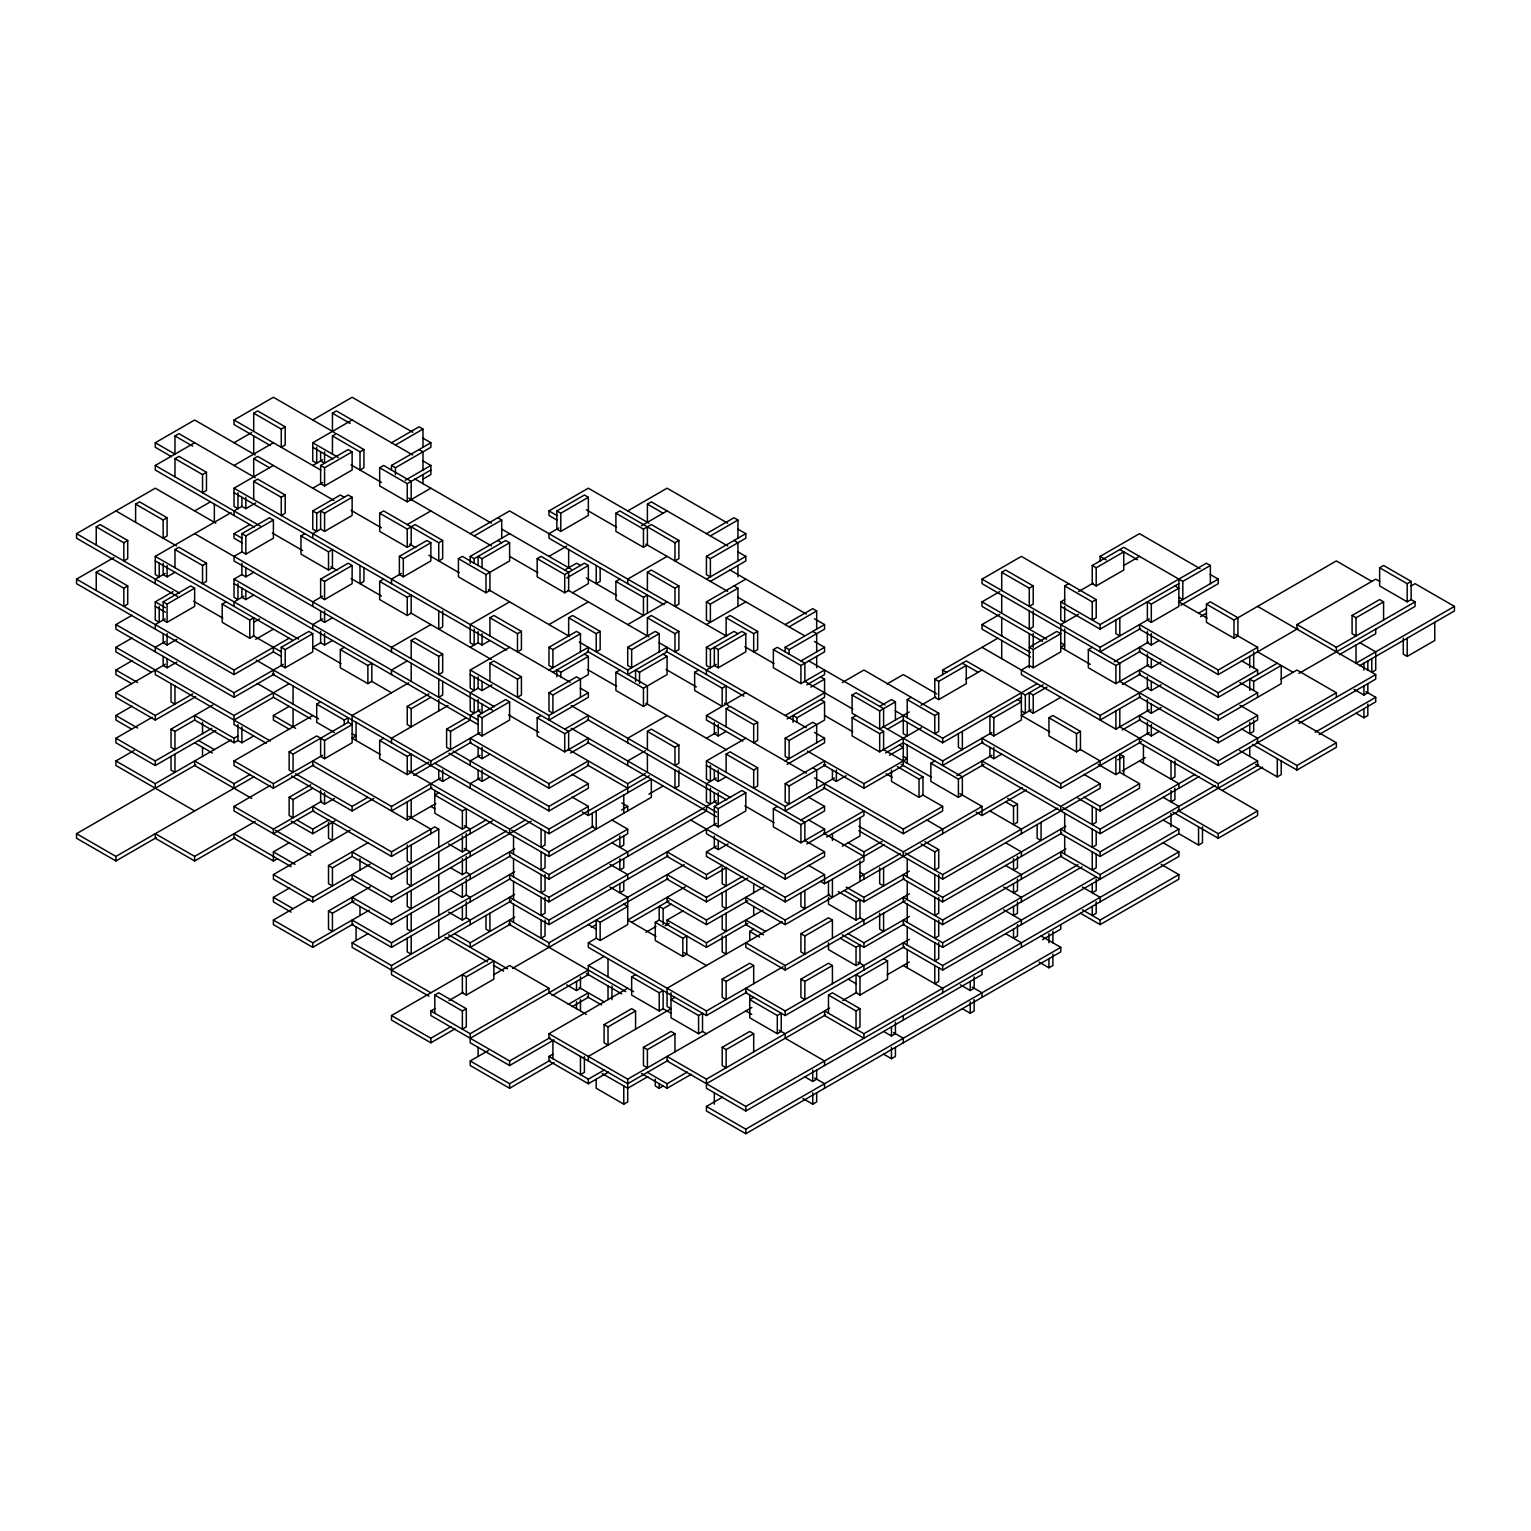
<?xml version="1.0" encoding="UTF-8"?>
<svg xmlns="http://www.w3.org/2000/svg" width="1531" height="1531" viewBox="0 0 1531 1531"><rect width="100%" height="100%" fill="white"/><g stroke="black" fill="none" stroke-linecap="round" stroke-linejoin="round"><path stroke-width="1.5" d="M171.434 456.621L155.282 447.282L155.282 442.746L194.648 420.011L255.218 454.975M174.974 454.114L174.974 435.933L178.916 433.656L255.218 477.71M254.223 527.123L155.282 470.017L155.282 465.481L194.648 442.746M270.355 445.54L234.032 424.565L234.032 420.011L273.398 397.275L334.964 432.833M174.974 458.649L178.916 456.372L206.474 472.294L206.474 490.475L202.532 492.752L202.532 474.572L174.974 458.649L174.974 476.83M253.706 413.198L257.648 410.92L285.206 426.824L285.206 445.023L281.264 447.282L281.264 429.101L253.706 413.198L253.706 431.378M177.5 596.478L76.55 538.204L76.55 533.668L155.282 488.198L215.852 523.162M234.032 442.746L251.735 432.507M96.242 526.836L100.166 524.578L127.724 540.481L127.724 558.662L123.8 560.939L123.8 542.759L96.242 526.836L96.242 545.017M135.608 504.12L139.532 501.843L167.09 517.746L167.09 535.927L163.166 538.204L163.166 520.023L135.608 504.12L135.608 522.301M202.532 474.572L206.474 472.294M281.264 429.101L285.206 426.824M234.032 465.481L273.398 442.746M312.764 420.011L352.13 397.275L412.7 432.259M253.706 476.83L253.706 458.649L257.648 456.372L333.969 500.446M332.438 431.378L332.438 413.198L336.38 410.92L412.7 454.975M123.8 542.759L127.724 540.481M163.166 520.023L167.09 517.746M281.474 656.512L273.398 651.862L234.032 674.578L76.55 583.675L76.55 579.12L113.945 557.533M194.648 510.933L210.398 501.843M237.956 492.752L237.956 508.656L234.032 506.378L234.032 488.198L273.398 465.462M316.706 447.282L316.706 463.204L312.764 460.927L312.764 442.746L352.13 420.011M96.242 572.307L100.166 570.03L127.724 585.933L127.724 604.113L123.8 606.391L123.8 588.21L96.242 572.307L96.242 590.488M253.706 481.385L257.648 479.107L285.206 495.011L285.206 513.21L281.264 515.469L281.264 497.288L253.706 481.385L253.706 499.565M332.438 435.914L336.38 433.656L363.938 449.559L363.938 467.74L359.996 470.017L359.996 451.836L332.438 435.914L332.438 454.114M159.224 563.217L159.224 576.843L155.282 574.565L155.282 556.385L230.99 512.674M255.677 502.972L245.84 508.656L241.898 506.378L234.032 510.933L234.032 515.469M312.764 465.481L322.601 459.798M174.974 549.572L178.916 547.294L206.474 563.217L206.474 581.397L202.532 583.655L202.532 565.475L174.974 549.572L174.974 567.752M320.63 465.462L348.188 449.559L352.13 451.836L352.13 470.017L324.572 485.92L320.63 483.662L320.63 465.462L324.572 467.74L352.13 451.836M123.8 588.21L127.724 585.933M281.264 497.288L285.206 495.011M359.996 451.836L363.938 449.559M165.137 573.436L155.282 579.12L155.282 583.675M242.109 542.873L234.032 538.204L234.032 533.668L249.764 524.559M312.764 488.198L322.601 482.514M391.496 442.746L419.054 426.824L422.996 429.101L422.996 447.282M163.166 563.217L163.166 574.565L167.09 576.843L174.974 572.307M241.898 533.668L269.456 517.746L273.398 520.023L273.398 538.204L245.84 554.107L241.898 551.849L241.898 533.668L245.84 535.927L273.398 520.023M395.438 445.023L422.996 429.101M202.532 565.475L206.474 563.217M430.862 488.198L407.246 501.843L379.688 485.92L379.688 467.74L383.63 465.462L411.188 481.385L411.188 499.565M274.393 674.004L234.032 697.313L115.916 629.126L115.916 624.571L132.068 615.251M159.224 606.391L159.224 622.313L155.282 620.036L155.282 601.855L173.003 591.617M242.109 551.734L234.032 556.385L234.032 560.939L492.446 710.135M312.764 538.204L312.764 533.668L320.63 529.114L324.572 531.391L352.13 515.469L352.13 497.288L348.188 495.011L316.706 513.21L316.706 531.391L312.764 529.114L312.764 510.933L340.322 495.011L344.264 497.288M391.496 465.462L430.862 442.746L430.862 447.282L395.438 467.74L391.496 465.462L391.496 470.017M163.166 601.855L190.724 585.933L194.648 588.21L194.648 606.391L167.09 622.313L163.166 620.036L163.166 601.855L167.09 604.113L194.648 588.21M320.63 529.114L320.63 510.933L324.572 513.21L352.13 497.288M300.956 535.927L328.514 551.849L332.438 549.572L332.438 567.752L328.514 570.03L300.956 554.107L300.956 535.927L304.88 533.668M151.358 672.32L115.916 651.862L115.916 647.307L132.068 637.987M165.137 618.888L155.282 624.571L155.282 629.126M237.956 583.655L237.956 599.578L234.032 597.301L234.032 579.12L241.898 574.565L241.898 563.217M405.275 480.236L430.862 465.462L430.862 474.572L422.786 479.222M241.898 574.565L245.84 576.843L253.706 572.307M379.688 467.74L407.246 483.662L430.862 470.017M222.206 604.113L249.764 620.036L253.706 617.759L253.706 635.939L249.764 638.216L222.206 622.313L222.206 604.113L226.148 601.855M411.188 526.836L411.188 545.017L407.246 547.294L379.688 531.391L379.688 513.21L383.63 510.933L438.746 542.759L442.67 540.481L442.67 558.662L438.746 560.939L438.746 542.759M131.666 683.668L115.916 674.578L115.916 670.042L132.068 660.722M165.386 641.489L155.282 647.307L155.282 651.862M243.869 596.171L234.032 601.855L234.032 606.391M163.166 633.662L163.166 642.752L167.09 645.029L176.945 639.346M241.898 588.21L241.898 597.301L245.84 599.578L253.706 595.023M195.662 696.739L155.282 720.048L115.916 697.313L115.916 692.758L165.386 664.205M407.246 524.559L430.862 510.933M163.166 656.397L163.166 665.487L167.09 667.765L176.945 662.081M320.63 579.12L348.188 563.217L352.13 565.475L352.13 583.655L324.572 599.578L320.63 597.301L320.63 579.12L324.572 581.397L352.13 565.475M379.688 513.21L407.246 529.114L415.112 524.559L442.67 540.481M253.706 622.313L259.619 618.888M131.666 729.139L115.916 720.048L115.916 715.494L132.068 706.174M322.601 596.171L312.764 601.855L312.764 606.391M255.677 639.346L273.398 629.126M399.38 556.385L426.938 540.481L430.862 542.759L430.862 560.939L403.304 576.843L399.38 574.565L399.38 556.385L403.304 558.662L430.862 542.759M379.688 581.397L407.246 597.301L411.188 595.023L411.188 613.204L407.246 615.481L379.688 599.578L379.688 581.397L383.63 579.12M215.852 730.536L155.282 765.5L115.916 742.765L115.916 738.229L152.258 717.254M115.916 692.758L155.282 715.494L192.695 693.907M76.55 579.12L234.032 670.042L289.148 638.216M322.601 618.888L312.764 624.571L312.764 629.126M401.333 573.436L391.496 579.12L391.496 583.655M470.228 533.668L509.612 510.933L726.632 636.226M281.264 647.307L308.822 631.404L312.764 633.662L312.764 651.862L285.206 667.765L281.264 665.487L281.264 647.307L285.206 649.584L312.764 633.662M320.63 610.946L320.63 620.036L324.572 622.313L332.438 617.759M474.17 535.927L501.728 520.023L501.728 538.204M458.42 558.662L462.362 556.385L489.92 572.307L489.92 590.488L485.978 592.765L458.42 576.843L458.42 558.662L485.978 574.565L509.612 560.939L509.612 542.759L505.67 540.481L474.17 558.662L470.228 556.385L470.228 563.217M194.648 810.952L115.916 765.5L115.916 760.964L134.096 750.458M237.956 724.584L237.956 740.506L234.032 742.765L194.648 720.048L174.974 731.416L174.974 749.597L171.032 747.319L171.032 729.139L212.828 705.006M234.032 697.313L234.032 692.758L283.235 664.358M332.438 640.494L324.572 645.029L320.63 642.752L312.764 647.307L341.03 663.631M470.228 556.385L509.612 533.668M557.054 520.138L548.978 515.469L548.978 510.933L588.344 488.198L648.914 523.162M556.844 510.933L584.402 495.011L588.344 497.288L588.344 515.469L560.786 531.391L556.844 529.114L556.844 510.933L560.786 513.21L588.344 497.288M478.112 565.475L478.112 556.385L482.054 558.662L509.612 542.759M340.322 649.584L367.88 665.487L371.822 663.21L371.822 681.41L367.88 683.668L340.322 667.765L340.322 649.584L344.264 647.307M115.916 738.229L155.282 760.964L211.814 728.316M266.317 743.243L234.032 724.584L234.032 715.494L289.148 683.668M558.815 527.984L548.978 533.668L548.978 538.204L664.052 604.649M234.032 720.048L273.398 697.313L310.793 718.9M537.17 558.662L541.094 556.385L568.652 572.307L568.652 590.488L564.728 592.765L537.17 576.843L537.17 558.662L564.728 574.565L584.402 563.217L588.344 565.475L588.344 583.655L572.594 592.765M647.402 526.836L647.402 545.017L643.46 547.294L615.902 531.391L615.902 513.21L619.844 510.933L674.96 542.759L678.884 540.481L678.884 558.662L674.96 560.939L674.96 542.759M155.282 788.235L155.282 783.681L230.99 739.971M194.648 720.048L194.648 715.494L234.032 738.229L238.071 735.894M289.55 729.368L273.398 720.048L273.398 715.494L289.148 706.403M430.862 624.571L391.496 647.307L391.496 651.842M548.978 556.385L566.681 546.165M627.71 510.933L667.076 488.198L727.646 523.162M156.296 837.648L115.916 860.958L76.55 838.242L76.55 833.687L195.662 764.926M411.188 640.494L415.112 638.216L442.67 654.12L442.67 672.3L438.746 674.578L438.746 656.397L411.188 640.494L411.188 658.674M647.402 522.301L647.402 504.12L651.326 501.843L727.646 545.897M237.956 740.506L241.898 742.765L253.706 735.952M334.409 732.545L316.706 722.307L316.706 704.126L320.63 701.849M313.778 764.907L273.398 788.235L234.032 765.5L234.032 760.945L312.764 715.494M407.246 660.952L391.496 670.042L391.496 674.578M509.612 601.855L470.228 624.571L470.228 642.752L474.17 645.029L474.17 629.126M564.728 570.03L576.536 563.217L580.46 565.475M641.489 525.707L667.076 510.933M489.92 617.759L493.862 615.481L521.42 631.404L521.42 649.584L517.478 651.842L517.478 633.662L489.92 617.759L489.92 635.939M615.902 513.21L643.46 529.114L651.326 524.559L678.884 540.481M566.681 577.991L588.344 565.475M438.746 656.397L442.67 654.12M251.735 798.455L194.648 765.5L194.648 760.964L234.032 783.681L250.185 774.361M289.148 751.855L316.706 735.952L324.572 740.487L352.13 724.584L348.188 722.307L293.072 754.132L289.148 751.855L289.148 770.036L293.072 772.313L293.072 754.132M316.706 704.126L344.264 720.048L348.188 717.771L348.188 722.307M408.662 682.864L352.13 715.494L352.13 742.765L324.572 758.687L320.63 756.41L320.63 738.229M470.228 647.307L478.112 642.752L482.054 645.029L489.92 640.494M76.55 833.687L115.916 856.422L254.223 776.581M517.478 633.662L521.42 631.404M615.902 581.397L643.46 597.301L643.46 615.481L615.902 599.578L615.902 581.397L619.844 579.12M310.793 855.274L234.032 810.952L234.032 806.416L270.355 785.422M234.032 760.945L273.398 783.681L322.601 755.261M356.168 735.894L352.13 738.229L380.396 754.534M430.862 697.313L411.188 708.681L411.188 726.861L407.246 724.584L407.246 706.403L428.891 693.907M474.17 676.855L474.17 690.5L470.228 688.223L470.228 670.042L509.612 647.307M548.978 624.571L588.344 601.855M667.076 556.385L627.71 579.12L627.71 583.655M706.442 533.668L734 517.746L737.942 520.023L737.942 538.204M489.92 663.21L493.862 660.952L521.42 676.855L521.42 695.036L517.478 697.313L517.478 679.132L489.92 663.21L489.92 681.391M568.652 617.759L572.594 615.481L600.152 631.404L600.152 649.584L596.21 651.842L596.21 633.662L568.652 617.759L568.652 635.939M647.402 572.307L651.326 570.03L678.884 585.933L678.884 604.113L674.96 606.391L674.96 588.21L647.402 572.307L647.402 590.488M710.384 535.927L737.942 520.023M428.891 762.094L407.246 774.59L379.688 758.687L379.688 740.487L383.63 738.229M312.764 788.235L293.072 799.584L293.072 817.784L289.148 815.506L289.148 797.326L310.793 784.81M448.028 705.58L391.496 738.229L391.496 742.765M491.891 684.816L482.054 690.5L478.112 688.223L470.228 692.758L470.228 710.939L474.17 713.216L474.17 699.59M580.46 633.662L552.902 649.584L552.902 667.765L548.978 665.487L548.978 647.307L576.536 631.404L580.46 633.662L580.46 651.842M706.442 556.385L745.808 533.668L745.808 538.204L710.384 558.662L706.442 556.385L706.442 574.565L710.384 576.843L710.384 558.662M235.028 837.648L194.648 860.958L155.282 838.242L155.282 833.687L194.648 856.422L255.218 821.458M643.46 597.301L647.402 595.023L647.402 613.204M517.478 679.132L521.42 676.855M596.21 633.662L600.152 631.404M674.96 588.21L678.884 585.933M234.032 806.416L273.398 829.132L321.854 801.172M480.083 709.81L470.228 715.494L470.228 720.048L450.554 731.397L450.554 749.597L446.612 747.319L446.612 729.139L466.304 717.771M548.978 670.042L588.344 647.307L588.344 651.842L552.902 672.3M627.71 624.571L667.076 601.855M706.442 579.12L745.808 556.385L745.808 560.939L710.384 581.397M313.778 810.377L273.398 833.687L273.398 829.132M320.63 790.494L320.63 801.861L324.572 804.139L334.409 798.455M379.688 740.487L407.246 756.41L411.188 754.132L411.188 772.313M478.112 715.494L505.67 699.59L509.612 701.849L509.612 720.048L482.054 735.952L478.112 733.674L478.112 715.494L482.054 717.771L509.612 701.849M647.402 617.759L651.326 615.481L678.884 631.404L678.884 649.584L674.96 651.842L674.96 633.662L647.402 617.759L647.402 635.939M556.844 676.855L556.844 670.042L560.786 672.3L588.344 656.397L588.344 674.578L552.902 695.036L548.978 692.758L548.978 710.939L552.902 713.216L552.902 695.036M277.436 858.642L273.398 860.958L273.398 851.868L289.55 842.548M297.014 820.042L312.764 829.151L328.916 819.812M295.598 773.767L352.13 806.416L367.88 797.326M430.862 765.5L430.862 760.945L480.083 732.545M548.978 692.758L576.536 676.855L580.46 679.132L580.46 697.313M659.21 633.662L631.652 649.584L631.652 667.765L627.71 665.487L627.71 647.307L655.268 631.404L659.21 633.662L659.21 651.842M737.942 606.391L737.942 588.21L710.384 604.113L710.384 622.294L706.442 620.036L706.442 601.855L745.808 579.12M291.101 821.19L312.764 833.687L334.964 820.865M291.56 775.987L352.13 810.952L373.775 798.455M413.714 775.413L471.242 742.191M674.96 633.662L678.884 631.404M570.623 753.003L588.344 742.765L588.344 738.229L564.728 751.855L537.17 735.952L537.17 717.771L541.094 715.494M587.33 651.268L647.402 685.945L647.402 704.126L643.46 706.403L615.902 690.5L615.902 672.3L619.844 670.042M353.144 878.564L312.764 901.874L273.398 879.138L273.398 874.603L350.159 830.28M435.914 803.507L407.246 820.042L312.764 765.5L312.764 760.945L391.496 806.416L440.717 777.997M480.083 755.261L470.228 760.945L470.228 765.5M548.978 715.494L588.344 692.758L588.344 697.313L548.978 720.048L548.978 715.494L470.228 670.042M627.71 670.042L667.076 647.307L667.076 651.842L627.71 674.578L627.71 670.042L579.254 642.063M706.442 624.571L745.808 601.855M431.876 787.642L391.496 810.952L391.496 806.416M438.746 770.055L438.746 779.145L442.67 781.403L450.554 776.868M478.112 747.319L478.112 756.41L482.054 758.687L489.92 754.132M726.134 617.759L730.076 615.481L757.634 631.404L757.634 649.584L753.692 651.842L753.692 633.662L726.134 617.759L726.134 635.939M635.576 681.391L635.576 670.042L639.518 672.3L667.076 656.397L667.076 674.578L643.46 688.223L615.902 672.3M438.746 792.771L434.804 795.048L462.362 810.952L466.304 808.693L466.304 826.874L462.362 829.151L434.804 813.229L434.804 790.494M291.101 912.112L273.398 901.874L273.398 897.338L289.55 887.999M492.446 820.865L391.496 879.138L352.13 856.422L332.438 867.79L332.438 885.971L328.514 883.693L328.514 865.513L368.282 842.548M480.083 777.997L470.228 783.681L470.228 788.235M564.728 729.139L588.344 715.494L588.344 720.048L564.728 733.674L537.17 717.771M745.808 633.662L718.25 649.584L714.326 647.307L714.326 665.487L718.25 667.765L745.808 651.842L745.808 633.662L741.884 631.404L710.384 649.584L710.384 667.765L706.442 665.487L706.442 647.307L734 631.404L737.942 633.662M478.112 770.036L478.112 779.145L482.054 781.403L489.92 776.868M753.692 633.662L757.634 631.404M694.634 672.3L722.192 688.223L722.192 706.403L694.634 690.5L694.634 672.3L698.576 670.042M353.144 924.016L312.764 947.325L273.398 924.609L273.398 920.054L309.74 899.08M273.398 874.603L312.764 897.338L370.291 864.116M438.746 829.132L391.496 856.422L312.764 810.952L312.764 806.416L391.496 851.868L434.804 826.874L438.746 829.132L438.746 847.332M716.297 664.358L706.442 670.042L706.442 674.578M785.192 624.571L812.75 608.668L816.674 610.946L816.674 629.126M789.116 626.849L816.674 610.946M806.837 684.816L824.558 674.578L824.558 670.042L800.924 683.668L773.366 667.765L773.366 649.584L777.308 647.307L804.866 663.21L804.866 681.391M354.101 900.745L332.438 913.241L332.438 931.422L328.514 929.145L328.514 910.964L370.291 886.832M352.13 856.422L352.13 851.868L391.496 874.603L486.38 819.812M548.978 783.681L588.344 760.945L588.344 765.5L548.978 788.235L470.228 742.765L470.228 738.229L548.978 783.681L548.978 788.235M667.076 715.494L627.71 738.229L627.71 742.765M785.192 647.307L824.558 624.571L824.558 629.126L789.116 649.584L785.192 647.307L785.192 651.842M647.402 731.397L651.326 729.139L678.884 745.042L678.884 763.223L674.96 765.5L674.96 747.319L647.402 731.397L647.402 749.597M722.192 688.223L726.134 685.945L726.134 704.126M448.583 843.925L462.362 851.868L466.304 849.59L466.304 833.687M273.398 920.054L312.764 942.79L369.296 910.16M531.257 821.19L391.496 901.874L352.13 879.138L352.13 874.603L391.496 897.338L506.57 830.893M408.662 770.859L509.612 829.132L525.344 820.042M453.08 751.051L548.978 806.416L588.344 783.681L588.344 788.235L548.978 810.952L449.042 753.252M645.431 750.726L627.71 760.945L627.71 765.5M742.784 741.023L706.442 720.048L706.442 715.494L745.808 692.758M800.924 660.952L824.558 647.307L824.558 651.862L800.924 665.487L773.366 649.584M726.134 708.681L730.076 706.403L757.634 722.307L757.634 740.487L753.692 742.765L753.692 724.584L726.134 708.681L726.134 726.861M674.96 747.319L678.884 745.042M450.554 867.79L462.362 874.603L466.304 872.326L470.228 874.603L470.228 879.138M430.862 992.796L352.13 947.345L352.13 942.79L368.282 933.47M510.608 855.829L391.496 924.609L352.13 901.874L352.13 897.338L391.496 920.054L514.646 848.959M434.9 763.28L548.978 829.132L588.344 806.416L588.344 815.506L651.326 779.145L651.326 797.326L548.978 856.422L430.862 788.235L430.862 783.681M568.154 749.291L627.71 783.681L645.431 773.461M706.442 738.229L716.297 732.545M1119.812 681.41L1119.812 663.21L982.022 583.655L982.022 579.12L1021.388 556.385L1096.196 599.578L1096.196 617.759L1092.254 620.036L1092.254 601.855L1064.696 585.933L1064.696 604.113M272.384 674.004L548.978 833.687L649.355 775.719M714.326 722.307L714.326 733.674L718.25 735.952L726.134 731.397M1001.714 572.307L1005.656 570.03L1033.214 585.933L1033.214 604.113L1029.272 606.391L1029.272 588.21L1001.714 572.307L1001.714 590.488M810.779 687.075L824.558 679.132L824.558 697.313L787.145 718.9M753.692 724.584L757.634 722.307M450.554 890.506L462.362 897.338L466.304 895.061L470.228 897.338L470.228 901.874M510.608 878.564L391.496 947.325L352.13 924.609L352.13 920.054L391.496 942.79L514.646 871.694M511.565 830.28L548.978 851.868L593.396 826.223M621.663 809.918L627.71 806.416L627.71 810.952M648.914 794.168L663.038 786.015M710.384 765.5L710.384 781.403L706.442 779.145L706.442 760.945L745.808 738.229M785.192 715.494L824.558 692.758M842.261 682.539L863.924 670.042L938.714 713.216L938.714 731.397L934.79 733.674L934.79 715.494L907.232 699.59L907.232 717.771M1042.592 641.355L982.022 606.391L982.022 601.855L999.743 591.617M726.134 754.132L730.076 751.855L757.634 767.777L757.634 785.958L753.692 788.235L753.692 770.036L726.134 754.132L726.134 772.313M793.058 722.307L793.058 715.494L797 717.771L824.558 701.849L824.558 720.048L789.116 740.487L785.192 738.229L785.192 756.41L789.116 758.687L789.116 740.487M1029.272 588.21L1033.214 585.933M448.583 912.112L462.362 920.054L466.304 917.796L470.228 920.054L470.228 924.609M883.598 749.597L883.598 731.397L852.116 713.216L852.116 695.036L856.04 692.758L883.598 708.681L883.598 726.861M352.13 942.79L391.496 965.525L514.646 894.41M548.978 874.603L627.71 829.151L627.71 833.687L548.978 879.138L509.612 856.422L509.612 851.868L548.978 874.603L548.978 879.138M716.297 777.997L706.442 783.681L706.442 801.861L710.384 804.139L710.384 788.235M785.192 738.229L812.75 722.307L816.674 724.584L816.674 742.765M1030.478 657.105L982.022 629.126L982.022 624.571L999.743 614.352M1100.138 560.939L1100.138 556.385L1139.504 533.668L1200.074 568.633M391.496 970.061L511.565 900.745M714.326 770.036L714.326 779.145L718.25 781.403L726.134 776.868M887.138 683.898L903.29 674.578L936.761 693.907M1092.254 565.475L1096.196 567.752L1123.754 551.849L1123.754 570.03L1096.196 585.933L1092.254 583.655L1092.254 565.475L1123.754 547.294L1182.812 581.397L1210.37 565.475L1210.37 583.655M1064.696 585.933L1068.638 583.655M753.692 770.036L757.634 767.777M921.451 727.742L879.674 751.855L852.116 735.952L852.116 717.771L856.04 715.494M454.496 933.699L470.228 942.79L514.646 917.146M716.297 800.732L706.442 806.416L706.442 810.952L548.978 901.874L509.612 879.138L509.612 874.603L548.978 897.338L704.432 807.583M785.192 760.945L824.558 738.229L824.558 742.765L787.145 764.352M879.674 706.403L891.482 699.59L895.424 701.849L895.424 720.048M942.656 674.578L942.656 670.042L997.772 638.216M1064.696 606.391L1064.696 622.313L1060.772 620.036L1060.772 601.855L1064.811 599.52M1078.475 591.617L1093.057 583.196M1123.352 565.705L1139.504 556.385M510.608 924.016L470.228 947.345L470.228 942.79M714.326 806.416L741.884 790.494L745.808 792.771L745.808 810.952L718.25 826.874L714.326 824.597L714.326 806.416L718.25 808.674L745.808 792.771M852.116 695.036L879.674 710.939L895.424 701.849M934.79 679.132L938.714 681.391L966.272 665.487L966.272 683.668L938.714 699.59L934.79 697.313L934.79 679.132L966.272 660.952L1025.33 695.036L1043.051 684.816M907.232 699.59L911.156 697.313M1092.254 601.855L1096.196 599.578M548.978 920.054L509.612 897.338L509.612 901.874L548.978 924.609L548.978 920.054L716.297 823.448M785.192 783.681L789.116 785.958L789.116 804.139L785.192 801.861L785.192 783.681L824.558 760.945L824.558 765.5M909.337 711.992L879.674 729.139L879.674 710.939M921.011 705.274L935.594 696.854M965.87 679.362L982.022 670.042M1078.475 614.352L1060.772 624.571L1060.772 651.862L1033.214 667.765L1029.272 665.487L1021.388 670.042L1021.388 674.578L1115.888 729.139L1149.341 709.81M455.09 1028.813L430.862 1042.802L391.496 1020.067L391.496 1015.531L489.92 958.693M548.978 924.609L668.09 855.829M789.116 785.958L825.553 764.907M852.116 717.771L879.674 733.674L883.598 731.397M887.54 729.139L903.29 720.048L942.656 742.765L1021.388 697.313M434.804 995.073L438.746 992.796L466.304 1008.699L466.304 1026.88L462.362 1029.157L462.362 1010.977L434.804 995.073L434.804 1013.254M466.304 976.874L493.862 960.97L493.862 979.151L466.304 995.073L462.362 992.796L462.362 974.615L466.304 976.874L466.304 995.073M1033.214 649.584L1060.772 633.662L1056.83 631.404L1029.272 647.307L1033.214 649.584L1033.214 667.765M824.558 833.687L824.558 829.132L800.924 842.777L773.366 826.874L773.366 808.674L777.308 806.416M934.79 715.494L938.714 713.216M549.973 1037.674L509.612 1060.983L430.862 1015.531L430.862 1010.977L434.9 1008.642M449.042 1000.489L463.166 992.337M493.46 974.845L509.612 965.525L548.978 988.241L548.978 992.796L586.373 1014.383M509.612 924.609L509.612 920.054L548.978 942.79L684.242 864.69M884.114 844.768L785.192 901.874L706.442 856.422L706.442 851.868L716.297 846.184M706.442 760.945L785.192 806.416L834.395 777.997M1060.772 601.855L1100.138 624.571L1206.428 563.217L1210.37 565.475M512.636 968.319L668.09 878.564M714.326 835.964L714.326 847.332L718.25 849.59L728.105 843.906M832.424 770.036L832.424 779.145L836.366 781.403L846.203 775.719M885.569 753.003L903.29 742.765L962.348 776.868L962.348 795.048L958.406 797.326L930.848 781.403L930.848 763.223L934.79 760.945M1060.772 606.391L1100.138 629.126L1178.87 583.655M591.368 927.403L596.21 924.609M746.822 992.203L706.442 1015.531L588.344 947.345L588.344 942.79L596.21 938.235L596.21 920.054L600.152 922.332L627.71 906.429L623.768 904.151M889.511 755.261L903.29 747.319L899.348 745.042M1178.87 579.12L1178.87 606.391L1151.312 622.313L1147.37 620.036L1147.37 601.855L1151.312 604.113L1178.87 588.21L1174.928 585.933M462.362 1010.977L466.304 1008.699M1148.594 664.798L1115.888 683.668L1088.33 667.765L1088.33 649.584L1092.254 647.307M685.256 886.832L627.71 920.054L655.976 936.379M726.632 867.484L706.442 879.138L667.076 856.422L667.076 851.868L706.442 874.603L722.594 865.283M800.924 820.042L824.558 806.416L824.558 810.952L800.924 824.597L773.366 808.674M807.392 751.051L863.924 783.681L907.328 758.63M895.214 710.824L942.656 738.229L1037.138 683.668M982.022 579.12L1100.138 647.307L1149.341 618.888M1180.841 605.262L1218.236 583.655L1218.236 579.12L1178.87 601.855L1207.136 618.16M391.496 1015.531L430.862 1038.248L451.052 1026.593M596.21 938.235L600.152 940.512L627.71 924.609L627.71 897.338L609.989 887.1M631.748 922.274L669.047 900.745M823.544 764.907L863.924 788.235L903.29 765.5L903.29 738.229M1140.518 628.533L1100.138 651.842L1100.138 647.307M747.779 923.461L706.442 947.325L659.21 920.054L659.21 906.429L663.134 908.687L671.018 904.151M1021.388 692.758L1021.388 720.048L993.83 735.952L989.906 733.674L989.906 715.494L993.83 717.771L1021.388 701.849L1017.464 699.59M1060.772 697.313L1033.214 713.216L1029.272 710.958L1029.272 692.758L1033.214 695.036L1046.993 687.075M655.268 922.332L682.826 938.235L686.768 935.977L686.768 954.157L682.826 956.435L655.268 940.512L655.268 922.332L659.21 920.054M1206.428 604.113L1210.37 601.855L1237.928 617.759L1237.928 635.939L1233.986 638.216L1206.428 622.313L1206.428 604.113L1233.986 620.036L1336.352 560.939L1371.776 581.397M430.862 1010.977L470.228 1033.712L548.978 988.241M552.002 995.59L588.344 974.615L588.344 965.525L604.094 956.435M645.871 932.302L655.976 926.466M667.076 924.609L667.076 920.054L683.228 910.734M747.779 878.009L706.442 901.874L667.076 879.138L667.076 874.603L706.442 897.338L742.784 876.344M883.1 726.574L942.656 760.945L991.877 732.545M1031.243 709.81L1021.388 715.494L1049.654 731.818M1114.262 661.87L1148.594 642.063M1198.562 613.204L1206.428 608.668M470.228 1038.248L588.344 970.061M665.105 925.738L669.047 923.461M806.837 843.906L863.924 810.952L863.924 815.506L826.529 837.093M897.377 766.629L919.04 779.145L922.982 776.868L922.982 795.048L919.04 797.326L891.482 781.403L891.482 770.036M983.036 742.191L942.656 765.5L942.656 760.945M1088.33 649.584L1115.888 665.487L1140.518 651.268M1147.37 631.404L1147.37 642.752L1151.312 645.029L1159.178 640.494M1200.515 616.629L1206.428 613.204M566.681 984.835L576.536 990.519L580.46 988.241L580.46 976.893M1048.946 717.771L1052.888 715.494L1080.446 731.397L1080.446 749.597L1076.504 751.855L1048.946 735.952L1048.946 717.771L1076.504 733.674L1080.446 731.397M706.442 920.054L667.076 897.338L667.076 901.874L706.442 924.609L706.442 920.054L763.988 886.832M690.692 820.042L785.192 874.603L824.558 851.868L824.558 856.422L785.192 879.138L706.442 833.687L706.442 829.132M956.798 775.528L991.877 755.281M554.011 1062.61L509.612 1088.254L470.228 1065.519L470.228 1060.983L488.408 1050.496M568.154 1004.451L588.344 992.796L588.344 997.332L572.192 1006.671M706.442 924.609L747.779 900.745M842.261 846.184L859.982 835.964L859.982 817.784M930.848 763.223L958.406 779.145L983.993 764.371M989.906 747.319L989.906 756.41L993.83 758.687L1001.714 754.132M1122.338 684.491L1140.518 674.004M1147.37 654.12L1147.37 665.487L1151.312 667.765L1161.149 662.081M631.652 976.874L659.21 992.796L663.134 990.519L663.134 1008.699L659.21 1010.977L631.652 995.073L631.652 976.874L635.576 974.615M668.09 1060.39L627.71 1083.718L548.978 1038.248L548.978 1033.712L627.71 988.241M667.076 920.054L706.442 942.79L762.974 910.16M706.442 851.868L785.192 897.319L824.558 874.603L824.558 883.693L820.52 881.358M848.174 842.777L863.924 851.868L882.086 841.38M814.454 777.844L903.29 829.132L942.656 806.416L942.656 810.952L903.29 833.687L823.544 787.642M982.022 647.307L1100.138 715.494L1148.594 687.515M1140.518 696.72L1100.138 720.048L1100.138 715.494M1147.37 676.855L1147.37 688.223L1151.312 690.5L1161.149 684.816M470.228 1033.712L470.228 1042.802L509.612 1065.519L554.011 1039.893M824.558 883.693L863.924 860.958L863.924 851.868M749.75 940.512L749.75 931.422L753.692 929.145M1379.642 567.752L1383.584 565.475L1411.142 581.397L1411.142 599.578L1407.2 601.855L1379.642 585.933L1379.642 567.752L1407.2 583.675L1411.142 581.397M608.534 1072.064L588.344 1083.718L548.978 1060.983L548.978 1056.428L553.016 1054.113M635.576 1010.977L608.018 1026.88L608.018 1045.08L604.094 1042.802L604.094 1024.622L631.652 1008.699L635.576 1010.977L635.576 1029.157M782.15 921.815L667.076 988.241L667.076 1006.422L671.018 1008.699M1022.402 787.642L785.192 924.609L745.808 901.874L745.808 897.338L785.192 920.054L829.591 894.41M859.886 876.938L900.266 853.628M858.872 826.223L903.29 851.868L982.022 806.416L982.022 815.506L976.127 812.1M1297.982 628.533L1218.236 674.578L1139.504 629.126L1139.504 624.571L1218.236 670.042L1257.602 647.307L1257.602 651.842L1293.044 672.32M1296.968 629.126L1296.968 624.571L1375.718 579.12L1379.642 581.397M470.228 1060.983L509.612 1083.718L549.973 1060.39M1122.338 729.943L1140.518 719.455M1147.37 699.59L1147.37 710.958L1151.312 713.216L1161.149 707.533M982.022 815.506L1026.44 789.862M674.96 997.332L671.018 999.609L698.576 1015.531L702.518 1013.254L702.518 1031.435L706.442 1033.712M934.79 851.868L938.714 849.59L938.714 867.79L934.79 870.048L934.79 851.868L921.011 843.906M1013.522 806.416L1017.464 804.139L1017.464 822.319L1013.522 824.597L1013.522 806.416L1005.656 801.861M671.114 1008.642L588.344 1056.428L588.344 1060.983M753.692 965.525L726.134 981.428L726.134 999.609L722.192 997.332L722.192 979.151L749.75 963.248L753.692 965.525L753.692 983.706M832.424 920.054L804.866 935.977L804.866 954.157L800.924 951.88L800.924 933.699L828.482 917.777L832.424 920.054L832.424 938.235M838.337 891.654L856.04 901.874L859.982 899.596L859.982 917.777L863.924 920.054L863.924 924.609M846.203 887.1L863.924 897.338L909.337 871.101M1141.475 741.636L1060.772 788.235L982.022 742.765L982.022 738.229L1060.772 783.681L1149.341 732.545M1277.294 663.21L1218.236 697.313L1139.504 651.862L1139.504 647.307L1218.236 692.758L1257.602 670.042L1257.602 674.578M1383.584 601.855L1356.026 617.759L1356.026 635.939L1352.084 633.662L1352.084 615.481L1379.642 599.578L1383.584 601.855L1383.584 620.036M844.232 890.506L863.924 901.874L904.304 878.564M1147.37 722.307L1147.37 733.674L1151.312 735.952L1159.178 731.397M1411.046 585.99L1415.084 583.675L1454.45 606.391L1454.45 610.946L1359.566 665.717M1117.841 759.816L1123.754 756.41L1123.754 774.59M1249.736 690.5L1249.736 679.132L1253.678 681.41L1281.236 665.487L1281.236 683.668L1218.236 720.048L1139.504 674.578L1139.504 670.042L1218.236 715.494L1257.602 692.758L1257.602 697.313M828.482 897.338L828.482 904.151L856.04 920.054L859.982 917.777M548.978 1056.428L588.344 1079.164L604.496 1069.844M674.96 1033.712L647.402 1049.615L647.402 1067.796L643.46 1065.519L643.46 1047.338L671.018 1031.435L674.96 1033.712L674.96 1051.893M588.344 942.79L706.442 1010.977L783.164 966.693M905.261 900.745L785.192 970.061L745.808 947.325L745.808 942.79L785.192 965.525L909.337 893.836M905.261 853.016L942.656 874.603L1057.73 808.157M1199.06 776.581L1100.138 833.687L982.022 765.5L982.022 760.945L1060.772 806.416L1100.138 783.681L1100.138 788.235L942.656 879.138L858.872 830.778M1098.167 764.371L1115.888 774.59L1119.812 772.313L1119.812 754.132L1123.754 756.41M1122.338 770.859L1145.399 757.539M1280.815 679.362L1296.968 670.042L1336.352 692.758L1336.352 697.313M1296.968 624.571L1336.352 647.307L1415.084 601.855L1415.084 606.391L1298.996 673.41M1339.376 654.656L1375.718 633.662L1375.718 629.126M753.692 997.332L749.75 999.609L777.308 1015.531L781.25 1013.254L781.25 1031.435L777.308 1033.712L749.75 1017.79L749.75 995.073M671.018 992.796L671.018 1017.79L698.576 1033.712L702.518 1031.435M548.978 1033.712L627.71 1079.164L751.874 1007.475M832.424 965.525L804.866 981.428L804.866 999.609L800.924 997.332L800.924 979.151L828.482 963.248L832.424 965.525L832.424 983.706M840.308 938.235L856.04 947.325L859.982 945.067L859.982 963.248L856.04 965.525L828.482 949.603L828.482 942.79M848.174 933.699L863.924 942.79L909.337 916.571M1061.768 833.113L942.656 901.874L903.29 879.138L903.29 874.603L942.656 897.338L1065.806 826.223M1083.986 797.096L1100.138 806.416L1139.504 783.681L1139.504 788.235L1100.138 810.952L1077.92 798.129M1119.314 681.104L1218.236 738.229L1257.602 715.494L1257.602 720.048L1218.236 742.765L1139.504 697.313L1139.504 692.758M842.261 934.829L863.924 947.325L904.304 924.016M1355.528 663.516L1454.45 606.391M647.9 1076.599L627.71 1088.254L602.123 1073.48M596.21 1079.164L596.21 1088.254L623.768 1104.176L627.71 1101.899L627.71 1079.164M753.692 1033.712L726.134 1049.615L726.134 1067.796L722.192 1065.519L722.192 1047.338L749.75 1031.435L753.692 1033.712L753.692 1051.893M904.304 946.751L785.192 1015.531L745.808 992.796L745.808 988.241L785.192 1010.977L909.337 939.288M1061.768 855.829L942.656 924.609L903.29 901.874L903.29 897.338L942.656 920.054L1065.806 848.959M1062.725 807.545L1100.138 829.151L1195.022 774.361M1298.996 723.417L1375.718 679.132L1375.718 674.578L1218.236 765.5L1139.504 720.048L1139.504 715.494L1218.236 760.945L1336.352 692.758M655.268 1079.164L655.268 1085.977L659.21 1088.254L663.134 1085.977M647.402 1072.351L667.076 1083.718L687.266 1072.064M1403.276 638.216L1403.276 654.12L1407.2 656.397L1434.758 640.494L1434.758 622.313M641.489 1073.48L667.076 1088.254L691.304 1074.264M828.482 995.073L832.424 992.796L859.982 1008.699L859.982 1026.88L856.04 1029.157L856.04 1010.977L828.482 995.073L828.482 1013.254M859.982 976.874L887.54 960.97L887.54 979.151L859.982 995.073L856.04 992.796L856.04 974.615L859.982 976.874L859.982 995.073M1354.055 689.352L1363.91 695.036L1367.834 692.758L1367.834 683.668M1163.12 842.777L1178.87 851.868L1178.87 856.422L745.808 1106.435L667.076 1060.983L667.076 1056.428L706.442 1079.164L829.591 1008.068M842.72 1000.489L856.862 992.337M887.138 974.845L909.337 962.023M1081.958 866.91L942.656 947.325L903.29 924.609L903.29 920.054L942.656 942.79L1077.92 864.69M1258.616 764.926L1100.138 856.422L1060.772 833.687L1060.772 829.151L1100.138 851.868L1215.212 785.441M1119.314 726.574L1218.236 783.681L1257.602 760.945L1257.602 765.5M706.442 1083.718L825.553 1014.938M1315.148 732.277L1375.718 697.313L1375.718 701.868L1319.186 734.497M1222.274 790.436L1262.654 767.127M856.04 1010.977L859.982 1008.699M1356.026 713.216L1363.91 717.771L1367.834 715.494L1367.834 704.126M1202.486 826.874L1202.486 842.777L1198.562 845.055L1178.87 833.687L942.656 970.061L903.29 947.345L903.29 942.79L942.656 965.525L1096.1 876.938M1100.138 874.603L1100.138 879.138L1060.772 856.422L1060.772 851.868L1100.138 874.603L1178.87 829.151L1178.87 833.687M1041.08 935.977L1060.772 947.345L1060.772 951.88L745.808 1133.725L706.442 1110.989L706.442 1106.435L722.594 1097.115M1255.631 764.371L1277.294 776.868L1281.236 774.59L1281.236 760.945M1256.607 742.191L1296.968 765.5L1336.352 742.765L1336.352 747.319L1296.968 770.055L1252.569 744.41M863.924 1033.712L863.924 1038.248L824.558 1015.531L824.558 1010.977L863.924 1033.712L1178.87 851.868M1177.856 810.377L1218.236 833.687L1257.602 810.952L1257.602 815.506L1218.236 838.242L1172.957 812.1M706.442 1079.164L706.442 1088.254L745.808 1110.989L982.022 974.615L982.022 970.061M1042.592 939.651L1060.772 929.145L1060.772 924.609M804.866 1076.886L812.75 1081.441L816.674 1079.164L816.674 1070.073M883.598 1031.435L891.482 1035.989L895.424 1033.712L895.424 1022.344M960.377 984.835L970.214 990.519L974.156 988.241L974.156 976.893M1082.417 909.835L1100.138 920.054L1178.87 874.603L1178.87 879.158L1100.138 924.609L1080.446 913.241M706.442 1106.435L745.808 1129.17L1060.772 947.345M802.895 1098.493L812.75 1104.176L816.674 1101.899L816.674 1092.809M883.598 1054.17L891.482 1058.706L895.424 1056.428L895.424 1047.338M962.348 1008.699L970.214 1013.254L974.156 1010.977L974.156 999.609M1039.109 962.119L1048.946 967.783L1052.888 965.525L1052.888 954.157M1411.142 599.578L1415.084 601.855M1352.084 615.481L1356.026 617.759M1359.968 642.771L1375.718 651.862L1375.718 670.042L1371.776 672.32L1371.776 658.674M1210.16 574.45L1218.236 579.12M1257.602 606.391L1375.718 674.578M1119.812 549.572L1137.533 559.791M1365.863 691.629L1375.718 697.313M1178.87 597.301L1182.812 599.578L1182.812 581.397M1100.138 556.385L1106.186 559.887M1235.402 634.485L1257.602 647.307M1241.45 660.703L1257.602 670.042M1239.899 682.539L1257.602 692.758M1295.972 719.455L1336.352 742.765M1239.899 705.274L1257.602 715.494M1241.45 728.89L1257.602 738.229L1257.602 742.765M1060.772 642.752L1064.696 645.029L1060.772 647.307L1090.283 664.358M982.022 601.855L1046.63 639.154M1239.44 750.458L1257.602 760.945M982.022 624.571L1030.478 652.55M1257.602 810.952L1139.504 742.765L1139.504 738.229M737.731 528.999L745.808 533.668M1139.504 760.945L1178.87 783.681L1178.87 788.235M962.348 663.21L978.098 672.3M734 540.481L737.942 542.759L737.942 560.939M1021.388 710.958L1025.33 713.216L1025.33 695.036M737.731 551.734L745.808 556.385M942.656 670.042L946.694 672.377M1079.948 749.291L1100.138 760.945L1100.138 765.5M1119.314 772.026L1139.504 783.681M1163.12 797.326L1178.87 806.416L1178.87 810.952M647.402 504.12L663.134 513.21M729.655 569.8L806.378 614.084M814.454 618.754L824.558 624.571M1083.986 774.361L1100.138 783.681M1163.12 820.042L1178.87 829.151M734 585.933L737.942 588.21M812.75 631.404L816.674 633.662L816.674 651.842M586.373 509.785L616.61 527.257M645.871 544.156L727.646 591.349M737.731 597.186L804.368 635.652M814.454 641.47L824.558 647.307M422.786 438.077L430.862 442.746M548.978 510.933L557.054 515.583M706.442 601.855L710.384 604.113M808.406 660.703L885.129 705.006M1161.149 864.383L1178.87 874.603M820.616 676.855L824.558 679.132M419.054 449.559L422.996 451.836L422.996 470.017M422.786 460.812L430.862 465.481M744.812 646.714L774.074 663.631M804.368 681.104L852.824 709.083M1007.609 798.455L1017.464 804.139M332.438 413.198L350.159 423.417M820.616 699.59L824.558 701.849M497.786 517.746L501.728 520.023M903.29 756.41L907.232 758.687M414.71 478.878L491.432 523.162M501.536 528.999L571.178 569.207M586.373 577.991L616.61 595.444M706.442 647.307L710.384 649.584M824.558 715.494L852.824 731.818M883.1 749.291L931.556 777.27M959.822 793.594L982.022 806.416M989.906 810.952L1021.388 829.151L1021.388 833.687M901.319 764.371L922.982 776.868M497.786 540.481L501.728 542.759M312.764 442.746L338.351 457.52M351.116 464.888L381.41 482.38M408.662 498.111L491.432 545.897M509.612 556.385L537.859 572.709M568.154 590.2L648.914 636.819M659 642.637L806.378 727.723M814.454 732.392L824.558 738.229M886.124 773.767L892.19 777.27M922.466 794.761L942.656 806.416M1005.656 842.777L1021.388 851.868L1021.388 856.422M1082.417 887.1L1100.138 897.338L1100.138 901.874M312.764 447.282L332.954 458.936M666.062 651.268L743.855 696.165M663.134 654.12L667.076 656.397M234.032 420.011L320.84 470.132M627.71 647.307L631.652 649.584M666.062 669.449L696.356 686.941M724.622 703.246L728.66 705.58M926.504 819.812L942.656 829.132L942.656 833.687M1005.656 865.513L1021.388 874.603L1021.388 879.138M812.75 767.777L816.674 770.036L816.674 788.235M351.116 510.34L381.41 527.831M409.676 544.156L415.724 547.639M428.891 555.255L459.128 572.709M488.408 589.607L569.168 636.226M706.442 715.494L806.378 773.193M924.935 841.648L938.714 849.59M1003.685 887.1L1021.388 897.338L1021.388 901.874M253.706 458.649L269.456 467.74M584.402 654.12L588.344 656.397M312.764 510.933L316.706 513.21M548.978 647.307L552.902 649.584M587.33 669.449L616.61 686.347M645.871 703.246L726.632 749.884M808.406 797.077L824.558 806.416M1003.685 909.835L1021.388 920.054L1021.388 924.609M174.974 435.933L192.695 446.153M155.282 442.746L175.472 454.401M234.032 488.198L570.164 682.271M580.268 688.108L588.344 692.758M808.406 819.812L824.558 829.132M1005.656 933.699L1021.388 942.79L1021.388 947.345M234.032 492.752L506.57 650.101M706.442 765.5L804.866 822.319L804.866 840.5M823.544 833.113L863.924 856.422M155.282 465.481L260.27 526.09M272.384 533.075L302.66 550.567M330.926 566.872L336.992 570.374M351.116 578.527L381.41 596.018M410.672 612.917L491.432 659.536M571.178 705.58L730.67 797.67M744.812 805.823L774.074 822.721M804.368 840.213L824.558 851.868M859.982 872.326L863.924 874.603L863.924 879.138M587.33 719.455L726.632 799.89M234.032 533.668L242.109 538.319M571.178 728.316L716.546 812.234M808.406 865.283L824.558 874.603M470.228 674.578L568.652 731.397L568.652 749.597M587.33 742.191L716.546 816.788M194.648 533.668L494.456 706.748M508.598 714.92L538.874 732.392M587.33 764.907L627.71 788.235M972.185 987.112L982.022 992.796L982.022 997.332M115.916 510.933L176.486 545.897M234.032 579.12L478.304 720.163M572.192 774.361L588.344 783.681M621.797 803.01L627.71 806.416M903.29 965.525L942.656 988.241L942.656 992.796M234.032 583.655L478.304 724.699M883.598 958.693L887.54 960.97M155.282 556.385L298.622 639.154M371.306 681.104L391.496 692.758M572.192 797.077L588.344 806.416M611.96 820.042L627.71 829.151M858.011 962.119L863.924 965.525L863.924 970.061M155.282 560.939L292.574 640.188M407.246 706.403L411.188 708.681M446.612 729.139L450.554 731.397M800.924 933.699L804.866 935.977M582.278 812.004L588.344 815.506M76.55 533.668L179.51 593.109M193.652 601.262L222.914 618.16M253.208 635.652L281.474 651.976M611.96 842.777L627.71 851.868L627.71 856.422M765.5 931.422L745.808 920.054L745.808 924.609L763.529 934.829M848.174 979.151L856.04 983.706M749.75 931.422L759.587 937.106M155.282 601.855L165.386 607.673M256.232 660.129L430.862 760.945M609.989 864.364L627.71 874.603L627.71 879.138M155.282 606.391L165.386 612.228M800.924 979.151L804.866 981.428M893.453 1032.564L903.29 1038.248L903.29 1042.802M352.13 733.674L356.072 735.952M257.246 683.438L318.659 718.9M115.916 624.571L234.032 692.758M273.398 715.494L295.598 728.316M430.862 806.416L434.804 808.693M464.333 825.726L470.228 829.151L470.228 833.687M684.242 952.703L706.442 965.525M722.192 979.151L726.134 981.428M115.916 647.307L234.032 715.494M408.662 816.329L430.862 829.132L430.862 833.687M464.333 848.461L470.228 851.868L470.228 856.422M745.808 1010.977L751.721 1014.383M779.279 1030.306L785.192 1033.712L785.192 1038.248L824.558 1060.983L824.558 1065.519M270.355 741.023L155.282 674.578L155.282 670.042M588.344 924.609L596.42 929.26M115.916 670.042L137.579 682.539M814.703 1078.035L824.558 1083.718L824.558 1088.254M198.59 740.506L214.34 749.597M588.344 965.525L633.623 991.667M663.038 1008.642L671.018 1013.254M171.032 729.139L174.974 731.416M194.648 742.765L212.369 753.003M289.148 797.326L293.072 799.584M508.598 924.016L625.701 991.629M722.192 1047.338L726.134 1049.615M586.373 973.467L621.663 993.849M115.916 715.494L137.579 727.99M579.254 987.552L604.094 1001.886M587.33 996.758L601.472 1004.91M275.369 830.28L312.764 851.868M328.514 865.513L332.438 867.79M448.583 934.829L507.584 968.893M604.094 1024.622L608.018 1026.88M643.46 1047.338L647.402 1049.615M445.004 937.316L487.394 961.793M493.46 965.276L503.546 971.113M115.916 760.964L155.282 783.681M273.398 851.868L295.043 864.364M291.101 866.642L234.032 833.687L234.032 838.242L273.398 860.958M328.514 910.964L332.438 913.241M273.398 897.338L293.072 908.687M428.891 996.203L391.496 974.615L391.496 965.525M1407.2 583.675L1407.2 601.855M1407.2 638.216L1407.2 656.397M1367.834 660.952L1367.834 670.042M1363.91 663.21L1363.91 670.042M1363.91 685.945L1363.91 695.036M1363.91 708.681L1363.91 717.771M1356.026 645.029L1356.026 663.21M1336.352 647.307L1336.352 651.862M1296.968 765.5L1296.968 770.055M1277.294 758.687L1277.294 776.868M1253.678 651.862L1253.678 667.765M1253.678 681.41L1253.678 690.5M1253.678 720.048L1253.678 731.397L1249.736 733.674L1249.736 722.307M1249.736 656.397L1249.736 667.765M1249.736 747.319L1249.736 756.41M1233.986 620.036L1233.986 638.216M1218.236 670.042L1218.236 674.578M1218.236 692.758L1218.236 697.313M1218.236 715.494L1218.236 720.048M1218.236 738.229L1218.236 742.765M1218.236 760.945L1218.236 765.5M1218.236 783.681L1218.236 788.235M1218.236 833.687L1218.236 838.242M1198.562 826.874L1198.562 845.055M1174.928 760.945L1174.928 776.868L1171.004 779.145L1171.004 760.945M1174.928 788.235L1174.928 799.603L1171.004 801.861L1171.004 790.494M1171.004 813.229L1171.004 826.874M1151.312 604.113L1151.312 622.313M1151.312 633.662L1151.312 645.029M1151.312 658.674L1151.312 667.765M1151.312 681.41L1151.312 690.5M1151.312 704.126L1151.312 713.216M1151.312 724.584L1151.312 735.952M1143.446 745.042L1143.446 763.223M1119.812 617.759L1119.812 635.939L1115.888 633.662L1115.888 620.036M1119.812 708.681L1119.812 726.861M1115.888 665.487L1115.888 683.668M1115.888 710.939L1115.888 729.139M1115.888 756.41L1115.888 774.59M1100.138 624.571L1100.138 629.126M1100.138 806.416L1100.138 810.952M1100.138 829.151L1100.138 833.687M1100.138 851.868L1100.138 856.422M1100.138 920.054L1100.138 924.609M1096.196 567.752L1096.196 585.933M1096.196 808.693L1096.196 822.319L1092.254 824.597L1092.254 806.416M1096.196 831.41L1096.196 845.055L1092.254 847.332L1092.254 829.151M1096.196 854.145L1096.196 867.79L1092.254 870.048L1092.254 851.868M1096.196 879.138L1096.196 890.506L1092.254 892.784L1092.254 883.693M1096.196 901.874L1096.196 913.241L1092.254 915.519L1092.254 906.429M1076.504 733.674L1076.504 751.855M1064.696 629.126L1064.696 649.584M1064.696 813.229L1064.696 831.41M1064.696 835.964L1064.696 854.145M1060.772 783.681L1060.772 788.235M1060.772 806.416L1060.772 810.952M1052.888 931.422L1052.888 942.79M1048.946 933.699L1048.946 942.79M1048.946 958.693L1048.946 967.783M1041.08 822.319L1041.08 840.5L1037.138 838.242L1037.138 824.597M1033.214 610.946L1033.214 626.849L1029.272 629.126L1029.272 610.946M1033.214 633.662L1033.214 647.307M1033.214 695.036L1033.214 713.216M1029.272 633.662L1029.272 667.765M1017.464 856.422L1017.464 867.79L1013.522 870.048L1013.522 858.7M1017.464 879.138L1017.464 890.506L1013.522 892.784L1013.522 883.693M1017.464 901.874L1017.464 913.241L1013.522 915.519L1013.522 906.429M1017.464 924.609L1017.464 935.977L1013.522 938.235L1013.522 929.145M1001.714 595.023L1001.714 613.204M1001.714 617.759L1001.714 635.939M1001.714 640.494L1001.714 658.674M993.83 717.771L993.83 735.952M993.83 747.319L993.83 758.687M970.214 981.428L970.214 990.519M970.214 1001.886L970.214 1013.254M962.348 731.397L962.348 749.597L958.406 747.319L958.406 733.674M958.406 779.145L958.406 797.326M942.656 738.229L942.656 742.765M942.656 874.603L942.656 879.138M942.656 897.338L942.656 901.874M942.656 920.054L942.656 924.609M942.656 942.79L942.656 947.325M942.656 965.525L942.656 970.061M938.714 681.391L938.714 699.59M938.714 874.603L938.714 890.506L934.79 892.784L934.79 874.603M938.714 897.338L938.714 913.241L934.79 915.519L934.79 897.338M938.714 920.054L938.714 935.977L934.79 938.235L934.79 920.054M938.714 942.79L938.714 958.693L934.79 960.97L934.79 942.79M938.714 967.783L938.714 981.428L934.79 983.706L934.79 965.525M919.04 779.145L919.04 797.326M907.232 722.307L907.232 735.952L903.29 733.674L903.29 715.494M907.232 745.042L907.232 763.223M907.232 858.68L907.232 876.88M907.232 881.416L907.232 899.596M907.232 904.151L907.232 922.332M907.232 926.887L907.232 945.067M907.232 949.603L907.232 967.783M903.29 829.132L903.29 833.687M903.29 851.868L903.29 856.422M903.29 1015.531L903.29 1020.067M891.482 1026.88L891.482 1035.989M891.482 1047.338L891.482 1058.706M883.598 867.79L883.598 885.971L879.674 883.693L879.674 867.79M883.598 913.241L883.598 931.422L879.674 929.145L879.674 913.241M879.674 733.674L879.674 751.855M863.924 783.681L863.924 788.235M863.924 897.338L863.924 901.874M863.924 942.79L863.924 947.325M859.982 860.958L859.982 881.416M856.04 901.874L856.04 920.054M856.04 947.325L856.04 965.525M836.366 770.036L836.366 781.403M832.424 833.687L832.424 840.5M832.424 879.138L832.424 897.319L828.482 895.061L828.482 881.416M824.558 783.681L824.558 788.235L785.192 810.952L785.192 806.416M816.674 656.397L816.674 667.765M812.75 1070.073L812.75 1081.441M812.75 1092.809L812.75 1104.176M804.866 890.506L804.866 908.687L800.924 906.429L800.924 892.784M800.924 665.487L800.924 683.668M800.924 824.597L800.924 842.777M797 717.771L797 722.307M789.116 649.584L789.116 654.12M785.192 874.603L785.192 879.138M785.192 897.319L785.192 901.874M785.192 920.054L785.192 924.609M785.192 965.525L785.192 970.061M785.192 1010.977L785.192 1015.531M777.308 1015.531L777.308 1033.712M753.692 883.693L753.692 892.784M753.692 906.429L753.692 915.519M745.808 1106.435L745.808 1110.989M745.808 1129.17L745.808 1133.725M737.942 565.475L737.942 576.843M726.134 867.79L726.134 885.971L722.192 883.693L722.192 867.79M726.134 890.506L726.134 908.687L722.192 906.429L722.192 892.784M726.134 913.241L726.134 931.422L722.192 929.145L722.192 915.519M726.134 935.977L726.134 954.157L722.192 951.88L722.192 935.977M718.25 649.584L718.25 667.765M718.25 724.584L718.25 735.952M718.25 770.036L718.25 781.403M718.25 792.771L718.25 804.139L714.326 801.861L714.326 792.771M718.25 808.674L718.25 826.874M718.25 840.5L718.25 849.59M714.326 1092.809L714.326 1104.176M706.442 874.603L706.442 879.138M706.442 897.338L706.442 901.874M706.442 942.79L706.442 947.325M706.442 1010.977L706.442 1015.531M698.576 1015.531L698.576 1033.712M682.826 938.235L682.826 956.435M678.884 770.036L678.884 785.958L674.96 788.235L674.96 770.036M667.076 1083.718L667.076 1088.254M663.134 908.687L663.134 924.609M659.21 992.796L659.21 1010.977M659.21 1083.718L659.21 1088.254M647.402 754.132L647.402 772.313M643.46 529.114L643.46 547.294M643.46 688.223L643.46 706.403M639.518 672.3L639.518 683.668M627.71 783.681L627.71 792.771M623.768 795.048L623.768 813.229M623.768 835.964L623.768 845.055L619.844 847.332L619.844 835.964M623.768 858.7L623.768 867.79L619.844 870.048L619.844 858.7M623.768 881.416L623.768 890.506L619.844 892.784L619.844 883.693M623.768 1085.977L623.768 1104.176M611.96 985.983L611.96 999.609M608.018 958.693L608.018 976.893M608.018 985.983L608.018 999.609M600.152 567.752L600.152 581.397L596.21 583.655L596.21 565.475M600.152 922.332L600.152 940.512M596.21 810.952L596.21 829.132L592.286 826.874L592.286 813.229M588.344 1079.164L588.344 1083.718M584.402 1056.428L584.402 1072.351L580.46 1074.628L580.46 1056.428M580.46 999.609L580.46 1010.977M576.536 981.428L576.536 990.519M576.536 1001.886L576.536 1008.699M568.652 549.572L568.652 567.752M564.728 574.565L564.728 592.765M564.728 733.674L564.728 751.855M560.786 513.21L560.786 531.391M560.786 672.3L560.786 676.855M552.902 1040.525L552.902 1058.706M548.978 806.416L548.978 810.952M548.978 829.132L548.978 833.687M548.978 851.868L548.978 856.422M548.978 897.338L548.978 901.874M548.978 942.79L548.978 947.345M545.036 831.41L545.036 845.055L541.094 847.332L541.094 829.151M545.036 854.145L545.036 867.79L541.094 870.048L541.094 851.868M545.036 874.603L545.036 890.506L541.094 892.784L541.094 874.603M545.036 897.338L545.036 913.241L541.094 915.519L541.094 897.338M545.036 920.054L545.036 935.977L541.094 938.235L541.094 920.054M513.536 835.964L513.536 854.145M513.536 858.7L513.536 876.88M513.536 881.416L513.536 899.596M513.536 904.151L513.536 922.332M509.612 829.132L509.612 833.687M509.612 1060.983L509.612 1065.519M509.612 1083.718L509.612 1088.254M489.92 913.241L489.92 931.422L485.978 929.145L485.978 915.519M485.978 574.565L485.978 592.765M482.054 558.662L482.054 567.752M482.054 633.662L482.054 645.029M482.054 681.391L482.054 690.5M482.054 704.126L482.054 713.216L478.112 710.939L478.112 699.59M482.054 717.771L482.054 735.952M482.054 747.319L482.054 758.687M482.054 770.036L482.054 781.403M478.112 631.404L478.112 642.752M478.112 676.855L478.112 688.223M478.112 1047.338L478.112 1056.428M474.17 558.662L474.17 563.217M466.304 856.422L466.304 872.326M466.304 879.138L466.304 895.061M466.304 901.874L466.304 917.796M462.362 810.952L462.362 829.151M462.362 835.964L462.362 851.868M462.362 858.7L462.362 874.603M462.362 883.693L462.362 897.338M462.362 906.429L462.362 920.054M442.67 610.946L442.67 626.849L438.746 629.126L438.746 610.946M442.67 681.391L442.67 695.036L438.746 697.313L438.746 679.132M442.67 770.055L442.67 781.403M438.746 699.59L438.746 710.939M438.746 851.868L438.746 870.048M438.746 874.603L438.746 892.784M438.746 897.338L438.746 915.519M438.746 920.054L438.746 938.235M430.862 1038.248L430.862 1042.802M422.996 474.572L422.996 483.662M411.188 663.21L411.188 681.391M411.188 799.584L411.188 817.784M411.188 845.055L411.188 863.235L407.246 860.958L407.246 845.055M411.188 867.79L411.188 885.971L407.246 883.693L407.246 867.79M411.188 890.506L411.188 908.687L407.246 906.429L407.246 892.784M411.188 913.241L411.188 931.422L407.246 929.145L407.246 915.519M411.188 935.977L411.188 954.157L407.246 951.88L407.246 938.235M407.246 483.662L407.246 501.843M407.246 529.114L407.246 547.294M407.246 597.301L407.246 615.481M407.246 756.41L407.246 774.59M407.246 801.861L407.246 820.042M403.304 558.662L403.304 576.843M395.438 467.74L395.438 474.572M391.496 851.868L391.496 856.422M391.496 874.603L391.496 879.138M391.496 897.338L391.496 901.874M391.496 920.054L391.496 924.609M391.496 942.79L391.496 947.325M367.88 665.487L367.88 683.668M363.938 567.752L363.938 581.397L359.996 583.655L359.996 565.475M359.996 858.68L359.996 870.048M359.996 906.429L359.996 915.519M356.072 722.307L356.072 740.487M356.072 926.887L356.072 940.512M352.13 806.416L352.13 810.952M344.264 720.048L344.264 724.584M332.438 822.319L332.438 840.5L328.514 838.242L328.514 822.319M328.514 551.849L328.514 570.03M324.572 451.836L324.572 463.204L320.63 460.927L320.63 451.836M324.572 467.74L324.572 485.92M324.572 513.21L324.572 531.391M324.572 581.397L324.572 599.578M324.572 610.946L324.572 622.313M324.572 633.662L324.572 645.029M324.572 740.487L324.572 758.687M324.572 792.771L324.572 804.139M320.63 631.404L320.63 642.752M312.764 829.151L312.764 833.687M312.764 897.338L312.764 901.874M312.764 942.79L312.764 947.325M293.072 685.945L293.072 704.126M293.072 708.681L293.072 726.861M285.206 649.584L285.206 667.765M273.398 647.307L273.398 651.862M273.398 670.042L273.398 674.578M273.398 692.758L273.398 697.313M273.398 783.681L273.398 788.235M253.706 435.933L253.706 454.114M249.764 620.036L249.764 638.216M245.84 497.288L245.84 508.656M245.84 535.927L245.84 554.107M245.84 567.752L245.84 576.843M245.84 590.488L245.84 599.578M241.898 497.288L241.898 506.378M241.898 726.861L241.898 742.765M234.032 670.042L234.032 674.578M234.032 738.229L234.032 742.765M234.032 783.681L234.032 788.235M214.34 504.12L214.34 522.301M202.532 722.307L202.532 733.674M202.532 747.319L202.532 756.41M194.648 856.422L194.648 860.958M174.974 685.945L174.974 704.126L171.032 701.868L171.032 683.668M174.974 754.132L174.974 772.313L171.032 770.055L171.032 756.41M167.09 565.475L167.09 576.843M167.09 604.113L167.09 622.313M167.09 633.662L167.09 645.029M167.09 658.674L167.09 667.765M155.282 715.494L155.282 720.048M155.282 760.964L155.282 765.5M115.916 856.422L115.916 860.958"/></g></svg>
